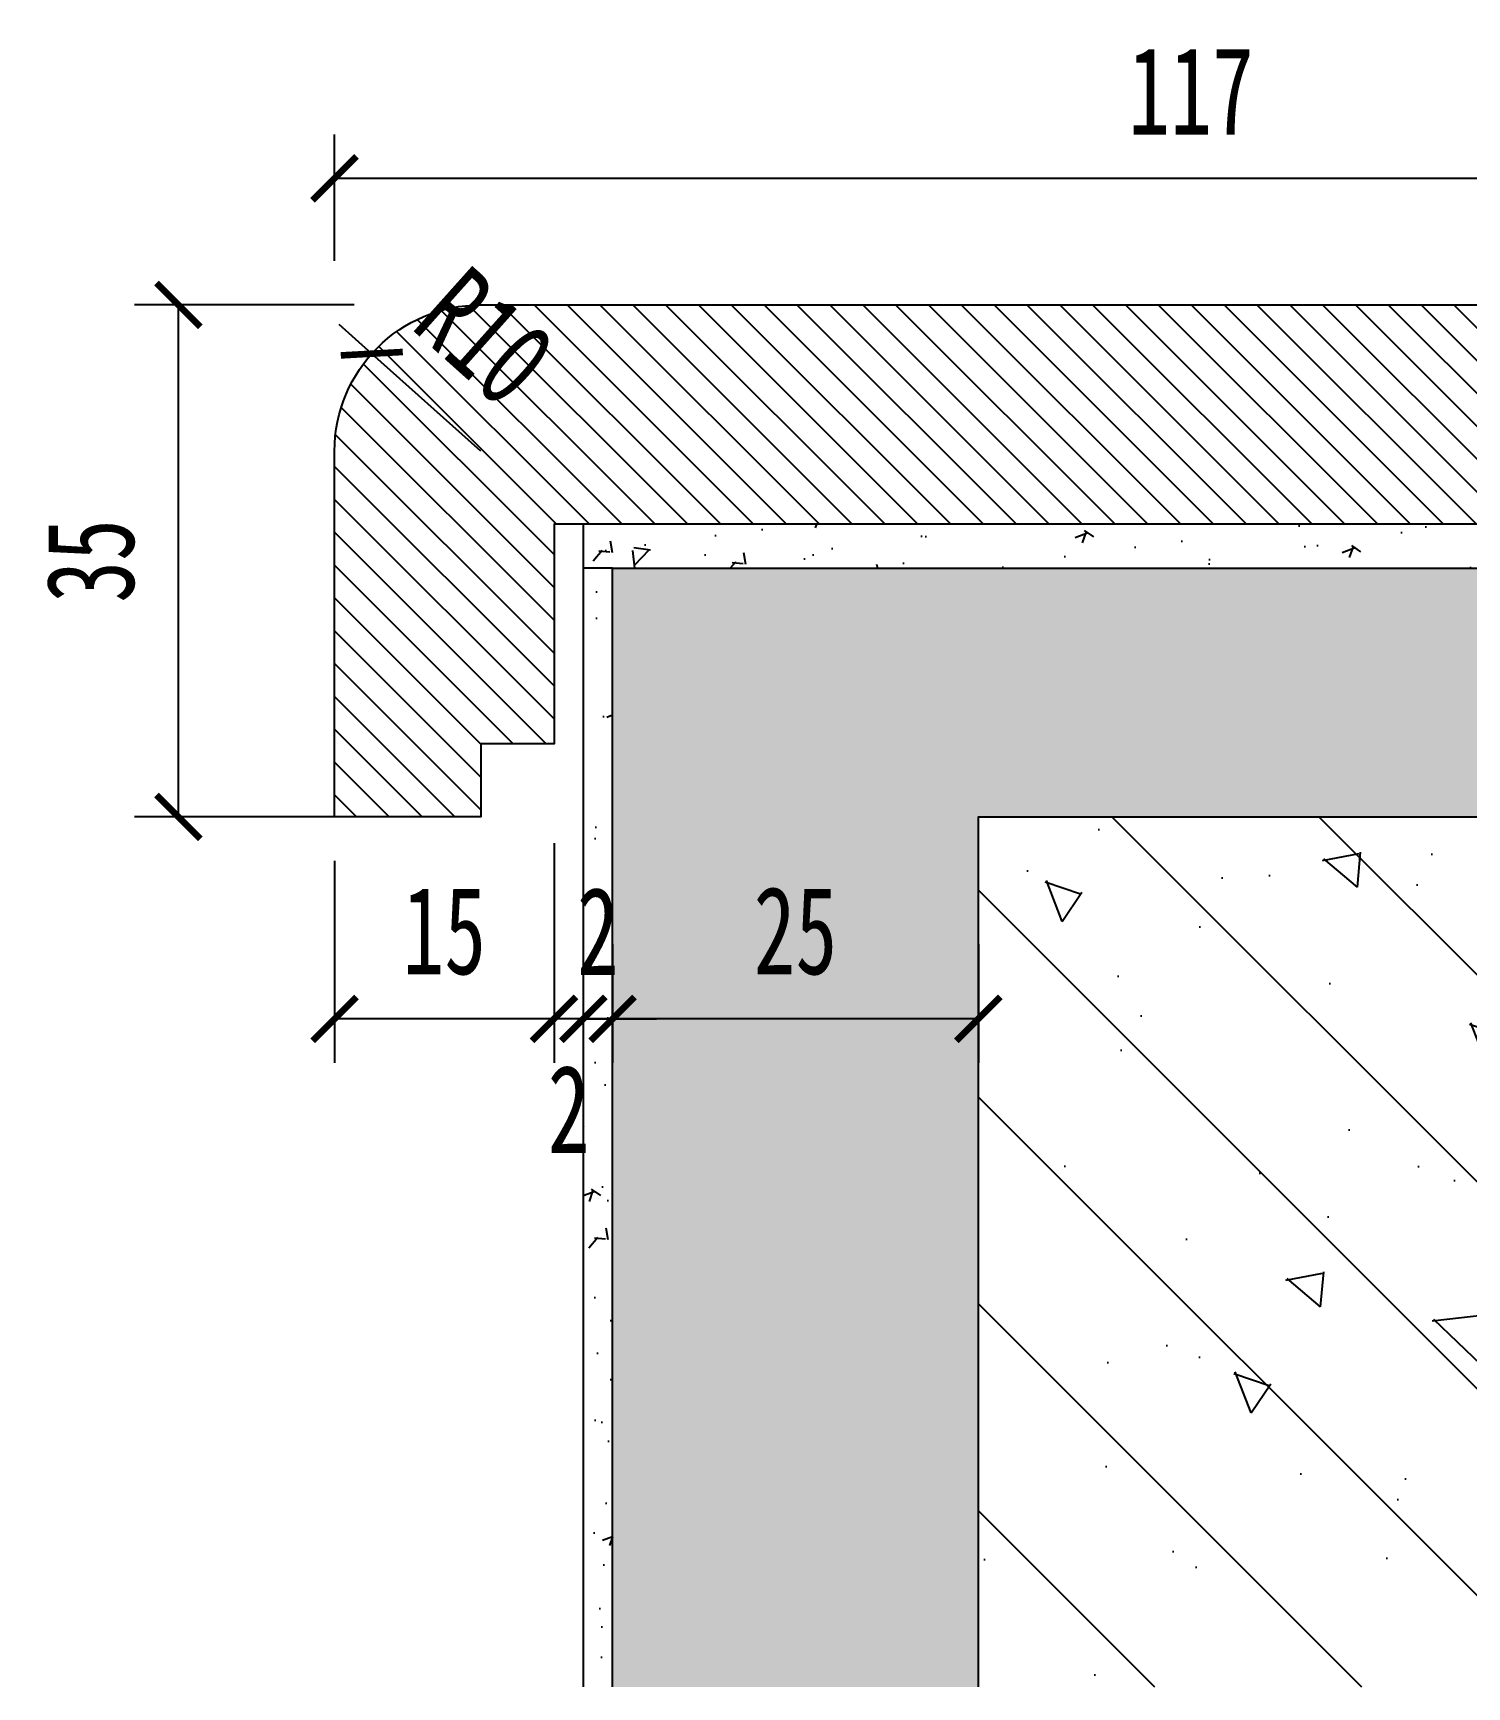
# Model space of a CAD drawing. Header units: millimetres. Extents: x 161920 to 181521, y -136232 to -127655.
# Drawn here: x 164432.9 to 164530.9, y -133425.1 to -133312 of the extents above; entities that cross this region are included whole.
import ezdxf

# ---------------------------------------------------------------- set-up
doc = ezdxf.new("R2010")
doc.units = ezdxf.units.MM
doc.header["$LTSCALE"] = 10
doc.header["$PDMODE"] = 3
for name, color, linetype in [('0-bh(填充)', 251, 'Continuous'), ('2MB2', 2, 'Continuous'), ('2TC', 8, 'Continuous'), ('4-Wide(立面宽线)', 4, 'Continuous'), ('A-土建柱', 6, 'Continuous'), ('I-WALL-FULL', 4, 'Continuous')]:
    doc.layers.add(name, color=color, linetype=linetype)
doc.styles.add('DIM', font='SimSun.ttf', dxfattribs={"width": 0.7})
doc.dimstyles.new('3', dxfattribs={"dimscale": 3, "dimtxt": 2, "dimasz": 1, "dimexe": 1, "dimexo": 1, "dimgap": 1, "dimtad": 1, "dimdec": 0, "dimzin": 0, "dimdsep": 46, "dimtxsty": 'DIM', "dimblk": 'ARCHTICK', "dimcen": 0, "dimclrd": 5, "dimclre": 5, "dimclrt": 35, "dimadec": 0, "dimazin": 0, "dimtfac": 0.5, "dimtdec": 0, "dimtix": 1, "dimtmove": 2, "dimatfit": 2, "dimldrblk": 'A', "dimfxl": 0, "dimtolj": 1, "dimtzin": 0, "dimlwd": -1, "dimlwe": -1, "dimarcsym": 0})

# ---------------------------------------------------------------- blocks, each defined once
blk = doc.blocks.new('_ArchTick')
at = {"color": 0, "linetype": 'ByBlock', "const_width": 0.15}
blk.add_lwpolyline([(-0.5, -0.5), (0.5, 0.5)], dxfattribs=at)
blk = doc.blocks.new('*D328')
at = {"color": 5, "ltscale": 0.15}
for p, q in [((164453.5240713187, -133327.6028156297), (164453.5240713187, -133318.9769846325)), ((164570.589367878, -133327.7092326338), (164570.589367878, -133318.9769846325)), ((164570.589367878, -133321.9769846325), (164453.5240713187, -133321.9769846325))]:
    blk.add_line(p, q, dxfattribs=at)
at = {"layer": 'Defpoints', "color": 0, "ltscale": 0.15}
for p in [(164453.5240713187, -133321.9769846325), (164453.5240713187, -133330.6028156297), (164570.589367878, -133330.7092326338)]:
    blk.add_point(p, dxfattribs=at)
at = {"color": 5, "ltscale": 0.15, "xscale": 3, "yscale": 3, "zscale": 3, "rotation": 180}
blk.add_blockref('_ArchTick', (164453.5240713187, -133321.9769846325), dxfattribs=at)
at = {"color": 5, "ltscale": 0.15, "xscale": 3, "yscale": 3, "zscale": 3}
blk.add_blockref('_ArchTick', (164570.589367878, -133321.9769846325), dxfattribs=at)
at = {"color": 35, "ltscale": 0.15, "insert": (164512.0567195983, -133315.9769846325), "char_height": 6, "attachment_point": 5, "style": 'DIM'}
blk.add_mtext('\\A1;117', dxfattribs=at)
blk = doc.blocks.new('A')
for p, q in [((-1.435067392276324, 1.147654099946521), (-1.089590771724033, 1.437450103912852)), ((-1.435067392276324, 1.147654099946521), (-0.3688396396728422, 0)), ((-1.089590771724033, 1.437450103912852), (0, 0)), ((-0.3688396396728422, 3.637978807091713e-12), (-2.127066897330224, 0)), ((-1.435067392276324, -1.147654099946521), (-0.3688396396728422, 0)), ((-1.089590771724033, -1.437450103912852), (0, 0)), ((-1.435067392276324, -1.147654099946521), (-1.089590771724033, -1.437450103912852))]:
    blk.add_line(p, q)
for points in [[(-1.435067392276324, 1.147654099946521), (-1.089590771724033, 1.437450103912852), (-0.3688396396728422, 0), (0, 0)], [(-1.435067392276324, -1.147654099946521), (-1.089590771724033, -1.437450103912852), (-0.3688396396728422, 0), (0, 0)]]:
    blk.add_solid(points)
blk = doc.blocks.new('*D329')
at = {"layer": '4-Wide(立面宽线)', "color": 5, "ltscale": 0.15}
for p, q in [((164454.8594377344, -133330.6256728747), (164439.8594377344, -133330.6256728747)), ((164442.8594377344, -133365.6256728747), (164442.8594377344, -133330.6256728747)), ((164454.8594377344, -133365.6256728747), (164439.8594377344, -133365.6256728747))]:
    blk.add_line(p, q, dxfattribs=at)
at = {"layer": 'Defpoints', "color": 0, "ltscale": 0.15}
for p in [(164442.8594377344, -133330.6256728747), (164468.7588077151, -133330.6256728747), (164458.5240713187, -133365.6256728747)]:
    blk.add_point(p, dxfattribs=at)
at = {"layer": '4-Wide(立面宽线)', "color": 5, "ltscale": 0.15, "xscale": 3, "yscale": 3, "zscale": 3}
for p, rotation in [((164442.8594377344, -133330.6256728747), 90), ((164442.8594377344, -133365.6256728747), 270)]:
    blk.add_blockref('_ArchTick', p, dxfattribs=dict(at, rotation=rotation))
at = {"layer": '4-Wide(立面宽线)', "color": 35, "ltscale": 0.15, "insert": (164436.8594377344, -133348.1256728747), "char_height": 6, "attachment_point": 5, "rotation": 90, "style": 'DIM'}
blk.add_mtext('\\A1;35', dxfattribs=at)
blk = doc.blocks.new('*D330')
at = {"layer": '4-Wide(立面宽线)', "color": 5, "ltscale": 0.15}
for p, q in [((164456.0698000436, -133333.9598016071), (164453.8335186611, -133331.9600402267)), ((164463.5240713187, -133340.6256728748), (164456.0698000436, -133333.9598016071))]:
    blk.add_line(p, q, dxfattribs=at)
at = {"layer": 'Defpoints', "color": 0, "ltscale": 0.15}
for p in [(164456.0698000436, -133333.9598016071), (164463.5240713187, -133340.6256728748)]:
    blk.add_point(p, dxfattribs=at)
at = {"layer": '4-Wide(立面宽线)', "color": 5, "ltscale": 0.15, "xscale": 3, "yscale": 3, "zscale": 3, "rotation": 318.1957990720798}
blk.add_blockref('_ArchTick', (164456.0698000436, -133333.9598016071), dxfattribs=at)
at = {"layer": '4-Wide(立面宽线)', "color": 35, "ltscale": 0.15, "insert": (164463.7964584418, -133332.8201744759), "char_height": 6, "attachment_point": 5, "rotation": 318.1957990720797, "style": 'DIM'}
blk.add_mtext('\\A1;R10', dxfattribs=at)
blk = doc.blocks.new('*D334')
at = {"layer": '4-Wide(立面宽线)', "color": 5, "ltscale": 0.15}
for p, q in [((164472.5240713187, -133374.3344018845), (164472.5240713187, -133382.4335642954)), ((164497.5240713187, -133374.3344018845), (164497.5240713187, -133382.4335642954)), ((164497.5240713187, -133379.4335642954), (164472.5240713187, -133379.4335642954))]:
    blk.add_line(p, q, dxfattribs=at)
at = {"layer": 'Defpoints', "color": 0, "ltscale": 0.15}
for p in [(164472.5240713187, -133371.3344018845), (164497.5240713187, -133371.3344018845), (164472.5240713187, -133379.4335642954)]:
    blk.add_point(p, dxfattribs=at)
at = {"layer": '4-Wide(立面宽线)', "color": 5, "ltscale": 0.15, "xscale": 3, "yscale": 3, "zscale": 3, "rotation": 180}
blk.add_blockref('_ArchTick', (164472.5240713187, -133379.4335642954), dxfattribs=at)
at = {"layer": '4-Wide(立面宽线)', "color": 5, "ltscale": 0.15, "xscale": 3, "yscale": 3, "zscale": 3}
blk.add_blockref('_ArchTick', (164497.5240713187, -133379.4335642954), dxfattribs=at)
at = {"layer": '4-Wide(立面宽线)', "color": 35, "ltscale": 0.15, "insert": (164485.0240713187, -133373.4335642954), "char_height": 6, "attachment_point": 5, "style": 'DIM'}
blk.add_mtext('\\A1;25', dxfattribs=at)
blk = doc.blocks.new('*D335')
at = {"layer": '4-Wide(立面宽线)', "color": 5, "ltscale": 0.15}
for p, q in [((164470.5240713187, -133373.0746029792), (164470.5240713187, -133382.4335642954)), ((164472.5240713187, -133374.3344018845), (164472.5240713187, -133382.4335642954)), ((164470.5240713187, -133379.4335642954), (164467.5240713187, -133379.4335642954)), ((164472.5240713187, -133379.4335642954), (164470.5240713187, -133379.4335642954)), ((164472.5240713187, -133379.4335642954), (164475.5240713187, -133379.4335642954))]:
    blk.add_line(p, q, dxfattribs=at)
at = {"layer": 'Defpoints', "color": 0, "ltscale": 0.15}
for p in [(164470.5240713187, -133370.0746029792), (164472.5240713187, -133371.3344018845), (164470.5240713187, -133379.4335642954)]:
    blk.add_point(p, dxfattribs=at)
at = {"layer": '4-Wide(立面宽线)', "color": 5, "ltscale": 0.15, "xscale": 3, "yscale": 3, "zscale": 3}
blk.add_blockref('_ArchTick', (164470.5240713187, -133379.4335642954), dxfattribs=at)
at = {"layer": '4-Wide(立面宽线)', "color": 5, "ltscale": 0.15, "xscale": 3, "yscale": 3, "zscale": 3, "rotation": 180}
blk.add_blockref('_ArchTick', (164472.5240713187, -133379.4335642954), dxfattribs=at)
at = {"layer": '4-Wide(立面宽线)', "color": 35, "ltscale": 0.15, "insert": (164471.5240713187, -133373.4335642954), "char_height": 6, "attachment_point": 5, "style": 'DIM'}
blk.add_mtext('\\A1;2', dxfattribs=at)
blk = doc.blocks.new('*D336')
at = {"layer": '4-Wide(立面宽线)', "color": 5, "ltscale": 0.15}
for p, q in [((164468.5240713187, -133367.4335642954), (164468.5240713187, -133382.4335642954)), ((164470.5240713187, -133373.0746029792), (164470.5240713187, -133382.4335642954)), ((164468.5240713187, -133379.4335642954), (164465.5240713187, -133379.4335642954)), ((164470.5240713187, -133379.4335642954), (164468.5240713187, -133379.4335642954)), ((164470.5240713187, -133379.4335642954), (164473.5240713187, -133379.4335642954))]:
    blk.add_line(p, q, dxfattribs=at)
at = {"layer": 'Defpoints', "color": 0, "ltscale": 0.15}
for p in [(164468.5240713187, -133360.6256728747), (164470.5240713187, -133370.0746029792), (164468.5240713187, -133379.4335642954)]:
    blk.add_point(p, dxfattribs=at)
at = {"layer": '4-Wide(立面宽线)', "color": 5, "ltscale": 0.15, "xscale": 3, "yscale": 3, "zscale": 3}
blk.add_blockref('_ArchTick', (164468.5240713187, -133379.4335642954), dxfattribs=at)
at = {"layer": '4-Wide(立面宽线)', "color": 5, "ltscale": 0.15, "xscale": 3, "yscale": 3, "zscale": 3, "rotation": 180}
blk.add_blockref('_ArchTick', (164470.5240713187, -133379.4335642954), dxfattribs=at)
at = {"layer": '4-Wide(立面宽线)', "color": 35, "ltscale": 0.15, "insert": (164469.5240713187, -133385.5965107356), "char_height": 6, "attachment_point": 5, "style": 'DIM'}
blk.add_mtext('\\A1;2', dxfattribs=at)
blk = doc.blocks.new('*D337')
at = {"layer": '4-Wide(立面宽线)', "color": 5, "ltscale": 0.15}
for p, q in [((164468.5240713187, -133367.4335642954), (164468.5240713187, -133382.4335642954)), ((164453.5240713187, -133368.6256728747), (164453.5240713187, -133382.4335642954)), ((164468.5240713187, -133379.4335642954), (164453.5240713187, -133379.4335642954))]:
    blk.add_line(p, q, dxfattribs=at)
at = {"layer": 'Defpoints', "color": 0, "ltscale": 0.15}
for p in [(164468.5240713187, -133360.6256728747), (164453.5240713187, -133365.6256728747), (164453.5240713187, -133379.4335642954)]:
    blk.add_point(p, dxfattribs=at)
at = {"layer": '4-Wide(立面宽线)', "color": 5, "ltscale": 0.15, "xscale": 3, "yscale": 3, "zscale": 3, "rotation": 180}
blk.add_blockref('_ArchTick', (164453.5240713187, -133379.4335642954), dxfattribs=at)
at = {"layer": '4-Wide(立面宽线)', "color": 5, "ltscale": 0.15, "xscale": 3, "yscale": 3, "zscale": 3}
blk.add_blockref('_ArchTick', (164468.5240713187, -133379.4335642954), dxfattribs=at)
at = {"layer": '4-Wide(立面宽线)', "color": 35, "ltscale": 0.15, "insert": (164461.0240713187, -133373.4335642954), "char_height": 6, "attachment_point": 5, "style": 'DIM'}
blk.add_mtext('\\A1;15', dxfattribs=at)

msp = doc.modelspace()

# ---------------------------------------------------------------- hatches: boundary and pattern name
at = {"layer": '0-bh(填充)', "ltscale": 10}
h = msp.add_hatch(dxfattribs=at)
h.set_pattern_fill('ANSI31', color=250)
h.set_pattern_definition([(135, (338145.9321588941, -3218.553047748428), (1.122532015133644, 1.122532015133644), [])])
edge = h.paths.add_edge_path()
edge.add_line((164570.589367878, -133345.6256728747), (164468.5240713187, -133345.6256728747))
edge.add_line((164468.5240713187, -133345.6256728747), (164468.5240713187, -133360.6256728747))
edge.add_line((164468.5240713187, -133360.6256728747), (164463.5240713187, -133360.6256728747))
edge.add_line((164463.5240713187, -133360.6256728747), (164463.5240713187, -133365.6256728747))
edge.add_line((164463.5240713187, -133365.6256728747), (164453.5240713187, -133365.6256728747))
edge.add_line((164453.5240713187, -133365.6256728747), (164453.5240713187, -133340.6256728747))
edge.add_arc((164463.5240713187, -133340.6256728747), 10, 90, 180, ccw=False)
edge.add_line((164463.5240713187, -133330.6256728747), (164570.589367878, -133330.6256728747))
edge.add_line((164570.589367878, -133330.6256728747), (164570.589367878, -133345.6256728747))
at = {"layer": '2TC'}
h = msp.add_hatch(dxfattribs=at)
h.set_pattern_fill('AR-SAND', color=250, scale=2, angle=180, style=0)
h.set_pattern_definition([(37.50000000000002, (583373.840282049, -2005926.187651835), (-0.1259867162192149, 3.853647538026317), [0, -3.04, 0, -3.4, 0, -3.25]), (7.499999999999937, (583373.840282049, -2005926.187651835), (3.539553410535456, 5.644292130459479), [0, -1.639999999999999, 0, -2.739999999999998, 0, -1.049999999999999]), (327.5, (583371.3802820491, -2005926.187651835), (6.22828372350299, 0.01131810707392759), [0, -0.9999999999999997, 0, -3.599999999999999, 0, -4.699999999999998]), (317.4999999999999, (583371.3802820491, -2005926.187651835), (6.012253209144587, 1.755351129868497), [0, -0.4999999999999998, 0, -2.359999999999999, 0, -2.699999999999999])])
h.paths.add_polyline_path([(164630.5891624688, -133340.6256728747), (164630.5891624688, -133355.6260002099), (164590.5891624683, -133355.6260002097), (164590.5891624683, -133335.6256728747), (164570.589367878, -133335.6256728747), (164570.589367878, -133348.6256728747), (164472.5240713187, -133348.6256728747), (164472.5240713187, -133425.1096609945), (164497.5240713187, -133425.1096609945), (164497.5240713187, -133365.6256728747), (164722.5240713187, -133365.7267696173), (164722.5240713187, -133340.6256728747), (164635.5891624688, -133340.6256728747), (164635.5891624688, -133335.6256728747), (164630.5891624688, -133335.6256728747)])
h = msp.add_hatch(dxfattribs=at)
h.set_pattern_fill('AR-CONC', color=250, scale=0.05, angle=-180, style=0)
h.set_pattern_definition([(229.9999999999999, (262638.6666238068, -225386.7160461051), (-9.1092334498002, 0.7969542769451576), [0.9525, -10.4775]), (175, (262638.6666238068, -225386.7160461051), (1.762141298783346, -9.552832144108999), [0.762, -8.382]), (280.451, (262637.9075238068, -225386.6496336051), (-7.347125083297966, -8.75583439101459), [0.8095000000000001, -8.9045]), (226.1842, (262638.6666238068, -225389.2560461051), (-13.5539520446065, 2.102116396636363), [1.42875, -15.71625]), (276.6356, (262637.5371288068, -225389.0808711051), (-11.87021172331186, -12.37127779450246), [1.214249999999999, -13.35674999999999]), (171.1839999999999, (262638.6666238068, -225389.2560461051), (-11.8702302906967, -12.37125589302988), [1.143, -12.573]), (200.9999999999999, (262637.3966238068, -225388.6210461051), (-7.580743991769163, 5.113275925838129), [0.9525000000000001, -10.4775]), (146, (262637.3966238068, -225388.6210461051), (-3.090101417382357, -9.209398306115963), [0.7619999999999998, -8.381999999999996]), (251.4513999999999, (262636.7648988068, -225388.1949411051), (-10.67082453850622, -4.096142885802869), [0.8095, -8.904499999999999]), (217.5, (262638.6666238068, -225386.7160461051), (-0.1544301625295924, -4.227751943657656), [0, -8.280399999999998, 0, -8.508999999999999, 0, -8.413749999999999]), (187.5, (262638.6666238068, -225386.7160461051), (-3.340983125515289, -5.009028740905974), [0, -4.851399999999999, 0, -8.089899999999998, 0, -3.20675]), (147.4999999999999, (262641.4987238068, -225386.7160461051), (-6.77952975834357, 0.2864371996336746), [0, -3.175, 0, -9.906, 0, -13.1445]), (137.4999999999999, (262642.7687238068, -225386.7160461051), (-7.406459069300903, -1.271324551666649), [0, -4.1275, 0, -6.578600000000001, 0, -9.3345])])
h.paths.add_polyline_path([(164570.589367878, -133348.6256728747), (164570.589367878, -133345.6256728747), (164470.5240713187, -133345.6256728747), (164470.5240713187, -133424.2233343277), (164472.5240713187, -133425.1096609945), (164472.5240713187, -133348.6256728747)])
h = msp.add_hatch(dxfattribs=at)
h.set_pattern_fill('钢筋混凝土', color=250, scale=4, angle=-270.0000000000001, style=0)
h.set_pattern_definition([(134.9999999999999, (0, 0), (-7.071067811865481, -7.071067811865469), []), (139.9999999999999, (0, 0), (2.510085399303825, 28.69040730403014), [3, -33]), (84.99999999999994, (0, 0), (-30.08768534800048, -5.550053344519979), [2.4, -26.4]), (190.4513999999999, (0.2091736000000017, 2.3908672), (-27.57758168243813, 23.14037526856088), [2.5496076, -28.04568447999999]), (136.1841999999999, (-8, 5.635899733014149e-15), (6.620760573160753, 42.68964194502577), [4.5, -49.5]), (186.6356, (-7.448267719999997, 3.557469800000005), (-38.96471483601764, 37.38650822194816), [3.82441152, -42.06852]), (81.18419999999995, (-8, 5.635899733014149e-15), (-38.96474403701296, 37.38647780534512), [3.6, -39.6]), (110.9999999999999, (-5.999999999999997, 4.000000000000004), (16.10475562661357, 23.87628208473846), [3, -33]), (55.99999999999998, (-5.999999999999997, 4.000000000000004), (-29.00600180187411, 9.73261327686329), [2.4, -26.4]), (161.4514, (-4.657935759999996, 5.989689320000004), (-12.90121986839807, 33.60890514325961), [2.5496076, -28.04568448]), (127.5, (0, 0), (-13.31575415325246, 0.4863942126916361), [0, -26.08, 0, -26.8, 0, -26.5]), (97.49999999999993, (0, 0), (-15.7764684752944, 10.52278149768595), [0, -15.28, 0, -25.48, 0, -10.1]), (57.49999999999993, (-6.284028202310776e-15, -8.92), (0.902194869375207, 21.35289744689636), [0, -10, 0, -31.2, 0, -41.4]), (47.49999999999995, (-9.10197806881785e-15, -12.92), (-4.004199293292689, 23.32744677369545), [0, -13, 0, -20.72, 0, -29.4])])
h.paths.add_polyline_path([(164497.5240713187, -133425.1096609943), (164697.5240713184, -133425.1096609945), (164697.5240713187, -133365.6256728747), (164497.5240713187, -133365.6256728747)])

# ---------------------------------------------------------------- linework, layer by layer
at = {"layer": '2MB2'}
msp.add_lwpolyline([(164472.5240713187, -133425.1096609945), (164472.5240713187, -133348.6256728747), (164570.589367878, -133348.6256728747)], dxfattribs=at)
at = {"layer": '4-Wide(立面宽线)', "color": 3, "ltscale": 0.15}
msp.add_line((164470.5240713187, -133345.6256728747), (164470.5240713187, -133425.1096609945), dxfattribs=at)
at = {"layer": '4-Wide(立面宽线)', "color": 251, "ltscale": 0.15}
msp.add_line((164472.5240713187, -133348.6256728747), (164470.5240713187, -133348.6256728747), dxfattribs=at)
at = {"layer": 'A-土建柱'}
msp.add_lwpolyline([(164497.5240713187, -133425.1096609945), (164497.5240713187, -133365.6256728747), (164697.5240713187, -133365.6256728747), (164697.5240713187, -133425.1096609945)], dxfattribs=at)
at = {"layer": 'I-WALL-FULL'}
msp.add_lwpolyline([(164570.589367878, -133345.6256728747), (164468.5240713187, -133345.6256728747), (164468.5240713187, -133360.6256728747), (164463.5240713187, -133360.6256728747), (164463.5240713187, -133365.6256728747), (164453.5240713187, -133365.6256728747), (164453.5240713187, -133365.6256728747), (164453.5240713187, -133365.6256728747), (164453.5240713187, -133365.6256728747), (164453.5240713187, -133340.6256728747, -0.414213562373095), (164463.5240713187, -133330.6256728747), (164570.589367878, -133330.6256728747), (164570.589367878, -133345.6256728747)], format="xyb", dxfattribs=at)

# ---------------------------------------------------------------- dimensions: what is measured, and where the dimension line sits
at = {"color": 1, "ltscale": 0.15}
dim = msp.add_linear_dim(base=(164453.5240713187, -133321.9769846325), p1=(164570.589367878, -133330.7092326338), p2=(164453.5240713187, -133330.6028156297), dimstyle='3', dxfattribs=at)
dim.commit()
dim.dimension.update_dxf_attribs({"geometry": '*D328', "text_midpoint": (164512.0567195983, -133315.9769846325)})
at = {"layer": '4-Wide(立面宽线)', "color": 251, "ltscale": 0.15}
dim = msp.add_radius_dim(center=(164463.5240713187, -133340.6256728748), mpoint=(164456.0698000436, -133333.9598016071), dimstyle='3', override={"dimfxl": 4}, dxfattribs=at)
dim.commit()
dim.dimension.update_dxf_attribs({"geometry": '*D330', "text_midpoint": (164463.7964584418, -133332.8201744759)})
dim = msp.add_linear_dim(base=(164442.8594377344, -133330.6256728747), p1=(164458.5240713187, -133365.6256728747), p2=(164468.7588077151, -133330.6256728747), angle=90, dimstyle='3', override={"dimfxl": 4}, dxfattribs=at)
dim.commit()
dim.dimension.update_dxf_attribs({"geometry": '*D329', "text_midpoint": (164436.8594377344, -133348.1256728747)})
for base, p1, p2, picture, middle in [((164453.5240713187, -133379.4335642954), (164468.5240713187, -133360.6256728747), (164453.5240713187, -133365.6256728747), '*D337', (164461.0240713187, -133373.4335642954)), ((164470.5240713187, -133379.4335642954), (164472.5240713187, -133371.3344018845), (164470.5240713187, -133370.0746029792), '*D335', (164471.5240713187, -133373.4335642954)), ((164472.5240713187, -133379.4335642954), (164497.5240713187, -133371.3344018845), (164472.5240713187, -133371.3344018845), '*D334', (164485.0240713187, -133373.4335642954))]:
    dim = msp.add_linear_dim(base=base, p1=p1, p2=p2, dimstyle='3', override={"dimfxl": 4}, dxfattribs=at)
    dim.commit()
    dim.dimension.update_dxf_attribs({"geometry": picture, "text_midpoint": middle})
dim = msp.add_linear_dim(base=(164468.5240713187, -133379.4335642954), p1=(164470.5240713187, -133370.0746029792), p2=(164468.5240713187, -133360.6256728747), dimstyle='3', override={"dimfxl": 4}, dxfattribs=at)
dim.commit()
dim.dimension.update_dxf_attribs({"geometry": '*D336', "text_midpoint": (164469.5240713187, -133385.5965107356), "dimtype": 160})

doc.saveas('drawing.dxf')
